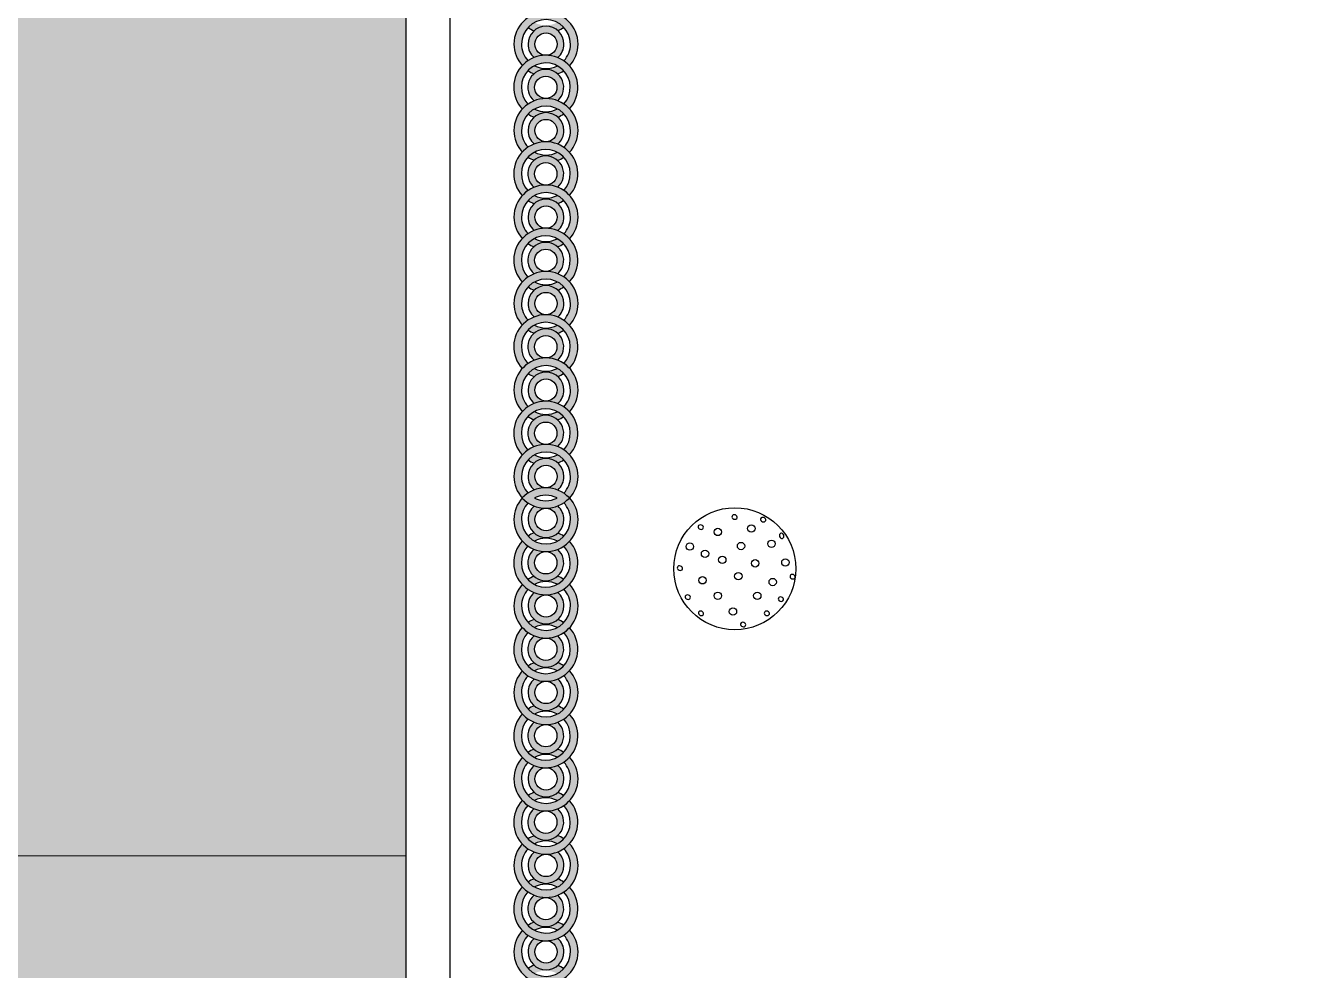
# Model space of a CAD drawing. Header units: millimetres. Extents: x -2167 to 6463, y 877 to 4714.
# Drawn here: x 242 to 845, y 2033 to 2475 of the extents above; entities that cross this region are included whole.
import ezdxf

# ---------------------------------------------------------------- set-up
doc = ezdxf.new("R2010")
doc.units = ezdxf.units.MM
for name, color, linetype in [('deco', 4, 'Continuous'), ('sanit acces', 175, 'Continuous'), ('stone', 4, 'Continuous')]:
    doc.layers.add(name, color=color, linetype=linetype)
doc.layers.add('marble', color=7, linetype='Continuous', true_color=0xfff8db)

# ---------------------------------------------------------------- blocks, each defined once
blk = doc.blocks.new('010 d 1')
at = {"layer": 'deco'}
h = blk.add_hatch(color=8, dxfattribs=at)
h.paths.add_polyline_path([(-318.5566736633045, 1144.743523188634, -0.05368345078365555), (-321.3895810471076, 1143.230254994363, 0.3774435382078785), (-332.4744650173598, 1143.176194080916, -0.05368345078367235), (-335.3219976915279, 1144.661758802675, -0.08390256066451458), (-332.3061651677199, 1146.998201067807, 0.2483491088324094), (-321.595151815076, 1147.050438616468, -0.08390256066451454)], flags=17)
h.paths.add_polyline_path([(-311.9999999999927, 1138.624898451839), (-311.9999999999927, 1136.907123094603), (-315.4539487890506, 1136.907123094603, 1), (-338.3486851765483, 1136.907123094603), (-341.9013169827958, 1136.907123094603, -0.9442006352803286)])
edge = h.paths.add_edge_path()
edge.add_arc((-326.9013169827958, 1136.907123094603), 5.234634131884604, 0, 180, ccw=False)
edge.add_line((-321.6666828509115, 1136.907123094603), (-318.5131568718716, 1136.907123094603))
edge.add_arc((-326.9013169827958, 1136.907123094603), 8.38816011092797, 360, 540)
edge.add_line((-335.2894770937273, 1136.907123094603), (-332.1359511146875, 1136.907123094603))
h = blk.add_hatch(color=8, dxfattribs=at)
h.paths.add_polyline_path([(-315.8765003537337, 1126.735917743445, 0.05945146505581327), (-318.5566736633045, 1129.070723000576, 0.1907644661139884), (-315.4539487890506, 1136.907123094603), (-311.9999999999927, 1136.907123094603), (-311.9999999999927, 1135.189347737367, -0.158912143686435)])
h.paths.add_polyline_path([(-318.5793192912606, 1124.427365307605, -0.05368345078365667), (-321.4268519654288, 1122.941800585846, 0.3774435382074762), (-332.5117359356736, 1122.99586149929, -0.0536834507838272), (-335.344643319484, 1124.509129693564, -0.08390256066464098), (-332.3061651677053, 1126.816045121392, 0.2483491088320799), (-321.595151815076, 1126.763807572737, -0.08390256066454108)])
h.paths.add_polyline_path([(-335.3219976915279, 1129.152487386527, 0.05945146505581555), (-338.0248166290548, 1126.843934950695, -0.1859482089239192), (-341.9013169827958, 1136.907123094603), (-338.3486851765483, 1136.907123094603, 0.1882384196150771)])
edge = h.paths.add_edge_path()
edge.add_arc((-326.9013169827958, 1136.907123094603), 5.234634131884604, 180, 269.72057103817485, ccw=False)
edge.add_line((-332.1359511146875, 1136.907123094603), (-335.2894770937273, 1136.907123094603))
edge.add_arc((-326.9013169827958, 1136.907123094603), 8.388160110928238, 180, 228.3631908153294)
edge.add_arc((-326.9999999999927, 1116.672729599533), 14.99999999999986, 89.72057103817502, 111.40538780452749, ccw=False)
edge = h.paths.add_edge_path()
edge.add_arc((-326.9013169827958, 1136.907123094603), 5.234634131884604, 269.72057103817485, 360, ccw=False)
edge.add_arc((-326.9999999999927, 1116.672729599533), 14.99999999999986, 68.03575427182528, 89.72057103817502, ccw=False)
edge.add_arc((-326.9013169827958, 1136.907123094603), 8.388160110927428, 311.0779512610138, 360)
edge.add_line((-318.5131568718716, 1136.907123094603), (-321.6666828509115, 1136.907123094603))
h = blk.add_hatch(color=8, dxfattribs=at)
h.paths.add_polyline_path([(-318.5566736633045, 1104.274736198495, -0.05368345078365555), (-321.3895810471076, 1102.761468004224, 0.3774435382078785), (-332.4744650173598, 1102.707407090777, -0.05368345078367235), (-335.3219976915279, 1104.192971812536, -0.08390256066451458), (-332.3061651677199, 1106.529414077668, 0.2483491088324094), (-321.595151815076, 1106.581651626329, -0.08390256066451454)])
h.paths.add_polyline_path([(-315.8765003537337, 1106.609541455622, 0.05945146505583607), (-318.5793192912679, 1108.918093891458, 2.295541670009696), (-335.344643319484, 1108.836329505502, 0.05945146505580769), (-338.0248166290548, 1106.501524248371, -2.268074742157078)])
edge = h.paths.add_edge_path()
edge.add_arc((-326.9999999999927, 1116.672729599533), 5.234634131884633, 0, 360, ccw=False)
edge = h.paths.add_edge_path()
edge.add_arc((-326.9013169828031, 1096.438336104464), 15.00000000000003, 68.59461219547262, 90.27942896182537, ccw=False)
edge.add_arc((-326.9999999999927, 1116.672729599533), 8.388160110927972, 311.6368091846666, 588.9220487389805)
edge.add_arc((-326.9013169828031, 1096.438336104464), 15.00000000000003, 90.27942896182537, 111.9642457281746, ccw=False)
h = blk.add_hatch(color=8, dxfattribs=at)
h.paths.add_polyline_path([(-311.9013169827958, 1096.438336104464, -0.1884721506643237), (-315.8765003537337, 1086.267130753302, 0.05945146505582926), (-318.5566736633045, 1088.601936010433, 0.1907644661139821), (-315.4539487890506, 1096.438336104464, 1), (-338.3486851765483, 1096.438336104464, 0.1882384196150375), (-335.3219976915279, 1088.683700396388, 0.05945146505580447), (-338.0248166290548, 1086.375147960553, -0.1859482089239208), (-341.9013169827958, 1096.438336104464, -1)])
h.paths.add_polyline_path([(-318.5131568718716, 1096.438336104464, -0.2167651491653986), (-321.3895810471076, 1090.1152042047, 0.09490123409788347), (-326.926845958842, 1091.203764224541, 0.415642712005743), (-321.6666828509115, 1096.438336104464, 1), (-332.1359511146875, 1096.438336104464, 0.4127858555257814), (-326.926845958842, 1091.203764224541, 0.09490123409786572), (-332.4744650173598, 1090.169265118151, -0.2142134381101718), (-335.2894770937273, 1096.438336104464, -1)], flags=17)
h.paths.add_polyline_path([(-318.5793192912606, 1083.958578317466, -0.0536834507836819), (-321.4268519654288, 1082.473013595703, 0.3774435382085786), (-332.5117359357027, 1082.527074509162, -0.05368345078337994), (-335.344643319484, 1084.040342703422, -0.08390256066457387), (-332.3061651677126, 1086.347258131256, 0.2483491088322974), (-321.595151815076, 1086.295020582598, -0.0839025606645127)])
h = blk.add_hatch(color=8, dxfattribs=at)
h.paths.add_polyline_path([(-315.8765003537337, 1066.140754465487, 0.05945146505581024), (-318.5793192912606, 1068.449306901319, 2.295541670009222), (-335.344643319484, 1068.367542515363, 0.05945146505581776), (-338.0248166290548, 1066.032737258232, -2.26807474215703)])
h.paths.add_polyline_path([(-321.4268519654288, 1069.934871623082, 0.09490123409786369), (-326.9744710239465, 1070.969370729472, 0.4127858555257814), (-321.7653658681083, 1076.203942609394, 1), (-332.2346341318771, 1076.203942609394, 0.415642712005743), (-326.9744710239465, 1070.969370729472, 0.09490123409786891), (-332.5117359356809, 1069.880810709634, -2.649402887509968)], flags=17)
h.paths.add_polyline_path([(-321.3895810471076, 1062.292681014085, 0.3774435382079152), (-332.4744650173598, 1062.238620100637, -0.05368345078365437), (-335.3219976915279, 1063.724184822397, -0.08390256066450799), (-332.3061651677199, 1066.060627087529, 0.2483491088324303), (-321.595151815076, 1066.11286463619, -0.08390256066452112), (-318.5566736633045, 1063.805949208352, -0.05368345078366295)])
for points in [[(-311.9013169827958, 1055.969549114325, -0.1884721506643263), (-315.8765003537337, 1045.798343763163, 0.05945146505582808), (-318.5566736633118, 1048.13314902029, 0.1907644661141509), (-315.4539487890506, 1055.969549114325, 1), (-338.3486851765483, 1055.969549114325, 0.1882384196150425), (-335.3219976915279, 1048.214913406249, 0.05945146505581392), (-338.0248166290548, 1045.906360970414, -0.1859482089239197), (-341.9013169827958, 1055.969549114325, -1)], [(-338.0248166290548, 1025.563950268093, -2.268074742157065), (-315.8765003537337, 1025.671967475344, 0.05945146505583717), (-318.5793192912679, 1027.980519911176, 2.295541670009696), (-335.344643319484, 1027.898755525221, 0.05945146505580769)], [(-332.5117359356809, 1042.058287519012, -0.05368345078367088), (-335.344643319484, 1043.571555713283, -0.08390256066446405), (-332.3061651677272, 1045.878471141124, 0.2483491088325868), (-321.595151815076, 1045.826233592456, -0.08390256066451794), (-318.5793192912606, 1043.489791327327, -0.0536834507836749), (-321.4268519654288, 1042.004226605564, 0.3774435382078678)], [(-315.8765003537337, 1005.32955677302, 0.05945146505580148), (-318.5566736633045, 1007.664362030151, 0.1907644661140623), (-315.4539487890506, 1015.500762124186, 1), (-338.3486851765483, 1015.500762124186, 0.1882384196150493), (-335.3219976915279, 1007.74612641611, 0.05945146505583921), (-338.0248166290548, 1005.437573980274, -0.1859482089239169), (-341.9013169827958, 1015.500762124186, -0.9442006352803286), (-311.9999999999927, 1017.218537481418), (-311.9999999999927, 1013.782986766946, -0.1589121436864572)], [(-332.4744650173598, 1021.769833110495, -0.05368345078367235), (-335.3219976915279, 1023.255397832258, -0.08390256066451458), (-332.3061651677199, 1025.591840097386, 0.2483491088324094), (-321.595151815076, 1025.644077646048, -0.08390256066451454), (-318.5566736633045, 1023.337162218213, -0.05368345078365555), (-321.3895810471076, 1021.823894023943, 0.3774435382078785)], [(-315.8765003537337, 985.2031804852049, 0.05945146505583607), (-318.5793192912679, 987.511732921037, 2.295541670009696), (-335.344643319484, 987.4299685350816, 0.05945146505580769), (-338.0248166290548, 985.0951632779506, -2.268074742157078)], [(-318.5793192912606, 1003.021004337188, -0.05368345078365667), (-321.4268519654288, 1001.535439615425, 0.3774435382074762), (-332.5117359356736, 1001.589500528869, -0.0536834507838272), (-335.344643319484, 1003.102768723144, -0.08390256066464098), (-332.3061651677053, 1005.409684150971, 0.2483491088320799), (-321.595151815076, 1005.357446602316, -0.08390256066454108)], [(-315.9751833709233, 924.4999999999964), (-321.7474939059684, 924.4999999999964, 0.242962658156461), (-332.252506094017, 924.4999999999964), (-338.0248166290548, 924.4999999999964, -0.4379931940190792)], [(-315.9751833709233, 924.5000000000036), (-321.7474939059684, 924.5000000000036, -0.242962658156461), (-332.252506094017, 924.5000000000036), (-338.0248166290548, 924.5000000000036, 0.4379931940190792)], [(-315.8765003537337, 863.7968195147951, -0.05945146505583607), (-318.5793192912679, 861.488267078963, -2.295541670009696), (-335.344643319484, 861.5700314649184, -0.05945146505580769), (-338.0248166290548, 863.9048367220494, 2.268074742157078)], [(-318.5793192912606, 845.9789956628119, 0.05368345078365667), (-321.4268519654288, 847.4645603845747, -0.3774435382074762), (-332.5117359356736, 847.4104994711306, 0.0536834507838272), (-335.344643319484, 845.8972312768565, 0.08390256066464098), (-332.3061651677053, 843.5903158490291, -0.2483491088320799), (-321.595151815076, 843.6425533976835, 0.08390256066454108)], [(-315.8765003537337, 843.6704432269798, -0.05945146505580148), (-318.5566736633045, 841.3356379698489, -0.1907644661140623), (-315.4539487890506, 833.4992378758143, -1), (-338.3486851765483, 833.4992378758143, -0.1882384196150493), (-335.3219976915279, 841.2538735838898, -0.05945146505583921), (-338.0248166290548, 843.5624260197255, 0.1859482089239169), (-341.9013169827958, 833.4992378758143, 0.9442006352803286), (-311.9999999999927, 831.781462518582), (-311.9999999999927, 835.2170132330539, 0.1589121436864572)], [(-332.4744650173598, 827.2301668895052, 0.05368345078367235), (-335.3219976915279, 825.7446021677424, 0.08390256066451458), (-332.3061651677199, 823.408159902614, -0.2483491088324094), (-321.595151815076, 823.3559223539523, 0.08390256066451454), (-318.5566736633045, 825.662837781787, 0.05368345078365555), (-321.3895810471076, 827.1761059760574, -0.3774435382078785)], [(-338.0248166290548, 823.4360497319067, 2.268074742157065), (-315.8765003537337, 823.328032524656, -0.05945146505583717), (-318.5793192912679, 821.0194800888239, -2.295541670009696), (-335.344643319484, 821.1012444747794, -0.05945146505580769)], [(-311.9013169827958, 793.0304508856752, 0.1884721506643263), (-315.8765003537337, 803.2016562368372, -0.05945146505582808), (-318.5566736633118, 800.8668509797099, -0.1907644661141509), (-315.4539487890506, 793.0304508856752, -1), (-338.3486851765483, 793.0304508856752, -0.1882384196150425), (-335.3219976915279, 800.7850865937507, -0.05945146505581392), (-338.0248166290548, 803.0936390295865, 0.1859482089239197), (-341.9013169827958, 793.0304508856752, 1)], [(-332.5117359356809, 806.9417124809879, 0.05368345078367088), (-335.344643319484, 805.4284442867174, 0.08390256066446405), (-332.3061651677272, 803.1215288588755, -0.2483491088325868), (-321.595151815076, 803.1737664075445, 0.08390256066451794), (-318.5793192912606, 805.5102086726729, 0.0536834507836749), (-321.4268519654288, 806.9957733944357, -0.3774435382078678)]]:
    blk.add_hatch(color=8, dxfattribs=at).paths.add_polyline_path(points)
h = blk.add_hatch(color=8, dxfattribs=at)
edge = h.paths.add_edge_path()
edge.add_arc((-326.9013169827958, 1055.969549114325), 5.234634131884633, 0, 360, ccw=False)
edge = h.paths.add_edge_path()
edge.add_arc((-326.9999999999927, 1035.735155619255), 14.99999999999991, 68.03575427181579, 89.72057103816883, ccw=False)
edge.add_arc((-326.9013169828031, 1055.969549114325), 8.388160110926213, 311.0779512610223, 588.3631908153358)
edge.add_arc((-326.9999999999927, 1035.735155619255), 14.99999999999991, 89.72057103816883, 111.40538780451831, ccw=False)
h = blk.add_hatch(color=8, dxfattribs=at)
edge = h.paths.add_edge_path()
edge.add_arc((-326.9999999999927, 1035.735155619255), 5.234634131884604, 0, 360, ccw=False)
edge = h.paths.add_edge_path()
edge.add_arc((-326.9013169828031, 1015.500762124186), 15.00000000000003, 68.59461219547262, 90.27942896182537, ccw=False)
edge.add_arc((-326.9999999999927, 1035.735155619255), 8.388160110927972, 311.6368091846666, 588.9220487389805)
edge.add_arc((-326.9013169828031, 1015.500762124186), 15.00000000000003, 90.27942896182537, 111.9642457281746, ccw=False)
h = blk.add_hatch(color=8, dxfattribs=at)
edge = h.paths.add_edge_path()
edge.add_arc((-326.9013169827958, 1015.500762124182), 5.234634131884604, 0, 360, ccw=False)
edge = h.paths.add_edge_path()
edge.add_arc((-326.9999999999927, 995.2663686291125), 14.99999999999987, 68.03575427181602, 89.72057103816849, ccw=False)
edge.add_arc((-326.9013169827958, 1015.500762124186), 8.388160110928238, 311.0779512610071, 588.3631908153294)
edge.add_arc((-326.9999999999927, 995.2663686291125), 14.99999999999987, 89.72057103816849, 111.40538780451811, ccw=False)
h = blk.add_hatch(color=8, dxfattribs=at)
edge = h.paths.add_edge_path()
edge.add_arc((-326.9999999999927, 995.2663686291125), 5.234634131884633, 0, 360, ccw=False)
edge = h.paths.add_edge_path()
edge.add_arc((-326.9013169827958, 975.031975134043), 15.00000000000008, 68.59461219548172, 90.27942896183191, ccw=False)
edge.add_arc((-326.9999999999927, 995.2663686291125), 8.388160110927998, 311.6368091846762, 588.9220487389896)
edge.add_arc((-326.9013169827958, 975.031975134043), 15.00000000000008, 90.27942896183191, 111.96424572818421, ccw=False)
h = blk.add_hatch(color=8, dxfattribs=at)
h.paths.add_polyline_path([(-318.5566736633045, 982.868375228074, -0.05368345078365555), (-321.3895810471076, 981.3551070338035, 0.3774435382078785), (-332.4744650173598, 981.3010461203557, -0.05368345078367235), (-335.3219976915279, 982.7866108421185, -0.08390256066451458), (-332.3061651677199, 985.123053107247, 0.2483491088324094), (-321.595151815076, 985.1752906559086, -0.08390256066451454)], flags=17)
h.paths.add_polyline_path([(-311.9999999999927, 976.749750491279), (-311.9999999999927, 975.031975134043), (-315.4539487890506, 975.031975134043, 1), (-338.3486851765483, 975.031975134043), (-341.9013169827958, 975.031975134043, -0.9442006352803286)])
edge = h.paths.add_edge_path()
edge.add_arc((-326.9013169827958, 975.031975134043), 5.234634131884604, 0, 180, ccw=False)
edge.add_line((-321.6666828509115, 975.031975134043), (-318.5131568718716, 975.031975134043))
edge.add_arc((-326.9013169827958, 975.031975134043), 8.38816011092797, 360, 540)
edge.add_line((-335.2894770937273, 975.031975134043), (-332.1359511146875, 975.031975134043))
h = blk.add_hatch(color=8, dxfattribs=at)
h.paths.add_polyline_path([(-315.8765003537337, 964.8607697828811, 0.05945146505581327), (-318.5566736633045, 967.195575040012, 0.1907644661139884), (-315.4539487890506, 975.031975134043), (-311.9999999999927, 975.031975134043), (-311.9999999999927, 973.3141997768071, -0.158912143686435)])
h.paths.add_polyline_path([(-318.5793192912606, 962.5522173470454, -0.05368345078365667), (-321.4268519654288, 961.0666526252862, 0.3774435382074762), (-332.5117359356736, 961.1207135387303, -0.0536834507838272), (-335.344643319484, 962.6339817330045, -0.08390256066464098), (-332.3061651677053, 964.9408971608318, 0.2483491088320799), (-321.595151815076, 964.8886596121774, -0.08390256066454108)])
h.paths.add_polyline_path([(-335.3219976915279, 967.2773394259675, 0.05945146505581555), (-338.0248166290548, 964.9687869901354, -0.1859482089239192), (-341.9013169827958, 975.031975134043), (-338.3486851765483, 975.031975134043, 0.1882384196150771)])
edge = h.paths.add_edge_path()
edge.add_arc((-326.9013169827958, 975.031975134043), 5.234634131884604, 180, 269.72057103817485, ccw=False)
edge.add_line((-332.1359511146875, 975.031975134043), (-335.2894770937273, 975.031975134043))
edge.add_arc((-326.9013169827958, 975.031975134043), 8.388160110928238, 180, 228.3631908153294)
edge.add_arc((-326.9999999999927, 954.7975816389735), 14.99999999999986, 89.72057103817502, 111.40538780452749, ccw=False)
edge = h.paths.add_edge_path()
edge.add_arc((-326.9013169827958, 975.031975134043), 5.234634131884604, 269.72057103817485, 360, ccw=False)
edge.add_arc((-326.9999999999927, 954.7975816389735), 14.99999999999986, 68.03575427182528, 89.72057103817502, ccw=False)
edge.add_arc((-326.9013169827958, 975.031975134043), 8.388160110927428, 311.0779512610138, 360)
edge.add_line((-318.5131568718716, 975.031975134043), (-321.6666828509115, 975.031975134043))
h = blk.add_hatch(color=8, dxfattribs=at)
h.paths.add_polyline_path([(-318.5566736633045, 942.399588237935, -0.05368345078365555), (-321.3895810471076, 940.8863200436645, 0.3774435382078785), (-332.4744650173598, 940.8322591302167, -0.05368345078367235), (-335.3219976915279, 942.3178238519795, -0.08390256066451458), (-332.3061651677199, 944.6542661171079, 0.2483491088324094), (-321.595151815076, 944.7065036657696, -0.08390256066451454)])
h.paths.add_polyline_path([(-315.8765003537337, 944.7343934950659, 0.05945146505583607), (-318.5793192912679, 947.042945930898, 2.295541670009696), (-335.344643319484, 946.9611815449425, 0.05945146505580769), (-338.0248166290548, 944.6263762878116, -2.268074742157078)])
edge = h.paths.add_edge_path()
edge.add_arc((-326.9999999999927, 954.7975816389735), 5.234634131884604, 0, 360, ccw=False)
edge = h.paths.add_edge_path()
edge.add_arc((-326.9013169828031, 934.563188143904), 15.00000000000003, 68.59461219547262, 90.27942896182537, ccw=False)
edge.add_arc((-326.9999999999927, 954.7975816389735), 8.388160110927972, 311.6368091846666, 588.9220487389805)
edge.add_arc((-326.9013169828031, 934.563188143904), 15.00000000000003, 90.27942896182537, 111.9642457281746, ccw=False)
h = blk.add_hatch(color=8, dxfattribs=at)
h.paths.add_polyline_path([(-311.9013169827958, 934.563188143904, -0.1884721506643237), (-315.8765003537337, 924.391982792742, 0.05945146505582926), (-318.5566736633045, 926.726788049873, 0.1907644661139821), (-315.4539487890506, 934.563188143904, 1), (-338.3486851765483, 934.563188143904, 0.1882384196150375), (-335.3219976915279, 926.8085524358285, 0.05945146505580447), (-338.0248166290548, 924.4999999999964, -0.1859482089239208), (-341.9013169827958, 934.563188143904, -1)])
h.paths.add_polyline_path([(-318.5131568718716, 934.563188143904, -0.2167651491653986), (-321.3895810471076, 928.2400562441435, 0.09490123409788347), (-326.926845958842, 929.3286162639815, 0.415642712005743), (-321.6666828509115, 934.563188143904, 1), (-332.1359511146875, 934.563188143904, 0.4127858555257814), (-326.926845958842, 929.3286162639815, 0.09490123409786572), (-332.4744650173598, 928.2941171575912, -0.2142134381101718), (-335.2894770937273, 934.563188143904, -1)], flags=17)
h = blk.add_hatch(color=8, dxfattribs=at)
h.paths.add_polyline_path([(-311.9013169827958, 914.436811856096, 0.1884721506643237), (-315.8765003537337, 924.608017207258, -0.05945146505582926), (-318.5566736633045, 922.273211950127, -0.1907644661139821), (-315.4539487890506, 914.436811856096, -1), (-338.3486851765483, 914.436811856096, -0.1882384196150375), (-335.3219976915279, 922.1914475641715, -0.05945146505580447), (-338.0248166290548, 924.5000000000036, 0.1859482089239208), (-341.9013169827958, 914.436811856096, 1)])
h.paths.add_polyline_path([(-318.5131568718716, 914.436811856096, 0.2167651491653986), (-321.3895810471076, 920.7599437558565, -0.09490123409788347), (-326.926845958842, 919.6713837360185, -0.415642712005743), (-321.6666828509115, 914.436811856096, -1), (-332.1359511146875, 914.436811856096, -0.4127858555257814), (-326.926845958842, 919.6713837360185, -0.09490123409786572), (-332.4744650173598, 920.7058828424088, 0.2142134381101718), (-335.2894770937273, 914.436811856096, 1)], flags=17)
h = blk.add_hatch(color=8, dxfattribs=at)
h.paths.add_polyline_path([(-318.5566736633045, 906.600411762065, 0.05368345078365555), (-321.3895810471076, 908.1136799563355, -0.3774435382078785), (-332.4744650173598, 908.1677408697833, 0.05368345078367235), (-335.3219976915279, 906.6821761480205, 0.08390256066451458), (-332.3061651677199, 904.3457338828921, -0.2483491088324094), (-321.595151815076, 904.2934963342304, 0.08390256066451454)])
h.paths.add_polyline_path([(-315.8765003537337, 904.2656065049341, -0.05945146505583607), (-318.5793192912679, 901.957054069102, -2.295541670009696), (-335.344643319484, 902.0388184550575, -0.05945146505580769), (-338.0248166290548, 904.3736237121884, 2.268074742157078)])
edge = h.paths.add_edge_path()
edge.add_arc((-326.9999999999927, 894.2024183610265), 5.234634131884604, 0, 360)
edge = h.paths.add_edge_path()
edge.add_arc((-326.9013169828031, 914.436811856096), 15.00000000000003, 269.7205710381746, 291.4053878045274)
edge.add_arc((-326.9999999999927, 894.2024183610265), 8.388160110927972, -228.9220487389805, 48.36319081533338, ccw=False)
edge.add_arc((-326.9013169828031, 914.436811856096), 15.00000000000003, 248.0357542718254, 269.7205710381746)
h = blk.add_hatch(color=8, dxfattribs=at)
h.paths.add_polyline_path([(-315.8765003537337, 884.1392302171189, -0.05945146505581327), (-318.5566736633045, 881.804424959988, -0.1907644661139884), (-315.4539487890506, 873.968024865957), (-311.9999999999927, 873.968024865957), (-311.9999999999927, 875.6858002231929, 0.158912143686435)])
h.paths.add_polyline_path([(-318.5793192912606, 886.4477826529546, 0.05368345078365667), (-321.4268519654288, 887.9333473747138, -0.3774435382074762), (-332.5117359356736, 887.8792864612697, 0.0536834507838272), (-335.344643319484, 886.3660182669955, 0.08390256066464098), (-332.3061651677053, 884.0591028391682, -0.2483491088320799), (-321.595151815076, 884.1113403878226, 0.08390256066454108)])
h.paths.add_polyline_path([(-335.3219976915279, 881.7226605740325, -0.05945146505581555), (-338.0248166290548, 884.0312130098646, 0.1859482089239192), (-341.9013169827958, 873.968024865957), (-338.3486851765483, 873.968024865957, -0.1882384196150771)])
edge = h.paths.add_edge_path()
edge.add_arc((-326.9013169827958, 873.968024865957), 5.234634131884604, 90.27942896182516, 180)
edge.add_line((-332.1359511146875, 873.968024865957), (-335.2894770937273, 873.968024865957))
edge.add_arc((-326.9013169827958, 873.968024865957), 8.388160110928238, 131.6368091846706, 180, ccw=False)
edge.add_arc((-326.9999999999927, 894.2024183610265), 14.99999999999986, 248.5946121954725, 270.279428961825)
edge = h.paths.add_edge_path()
edge.add_arc((-326.9013169827958, 873.968024865957), 5.234634131884604, 0, 90.27942896182516)
edge.add_arc((-326.9999999999927, 894.2024183610265), 14.99999999999986, 270.279428961825, 291.9642457281747)
edge.add_arc((-326.9013169827958, 873.968024865957), 8.388160110927428, 0, 48.92204873898618, ccw=False)
edge.add_line((-318.5131568718716, 873.968024865957), (-321.6666828509115, 873.968024865957))
h = blk.add_hatch(color=8, dxfattribs=at)
h.paths.add_polyline_path([(-318.5566736633045, 866.131624771926, 0.05368345078365555), (-321.3895810471076, 867.6448929661965, -0.3774435382078785), (-332.4744650173598, 867.6989538796443, 0.05368345078367235), (-335.3219976915279, 866.2133891578815, 0.08390256066451458), (-332.3061651677199, 863.876946892753, -0.2483491088324094), (-321.595151815076, 863.8247093440914, 0.08390256066451454)], flags=17)
h.paths.add_polyline_path([(-311.9999999999927, 872.250249508721), (-311.9999999999927, 873.968024865957), (-315.4539487890506, 873.968024865957, -1), (-338.3486851765483, 873.968024865957), (-341.9013169827958, 873.968024865957, 0.9442006352803286)])
edge = h.paths.add_edge_path()
edge.add_arc((-326.9013169827958, 873.968024865957), 5.234634131884604, 180, 360)
edge.add_line((-321.6666828509115, 873.968024865957), (-318.5131568718716, 873.968024865957))
edge.add_arc((-326.9013169827958, 873.968024865957), 8.38816011092797, -180, 0, ccw=False)
edge.add_line((-335.2894770937273, 873.968024865957), (-332.1359511146875, 873.968024865957))
h = blk.add_hatch(color=8, dxfattribs=at)
edge = h.paths.add_edge_path()
edge.add_arc((-326.9999999999927, 853.7336313708875), 5.234634131884633, 0, 360)
edge = h.paths.add_edge_path()
edge.add_arc((-326.9013169827958, 873.968024865957), 15.00000000000008, 269.7205710381681, 291.4053878045183)
edge.add_arc((-326.9999999999927, 853.7336313708875), 8.388160110927998, -228.9220487389896, 48.363190815323776, ccw=False)
edge.add_arc((-326.9013169827958, 873.968024865957), 15.00000000000008, 248.0357542718158, 269.7205710381681)
h = blk.add_hatch(color=8, dxfattribs=at)
edge = h.paths.add_edge_path()
edge.add_arc((-326.9013169827958, 833.4992378758179), 5.234634131884604, 0, 360)
edge = h.paths.add_edge_path()
edge.add_arc((-326.9999999999927, 853.7336313708875), 14.99999999999987, 270.2794289618315, 291.964245728184)
edge.add_arc((-326.9013169827958, 833.4992378758143), 8.388160110928238, -228.3631908153294, 48.922048738992885, ccw=False)
edge.add_arc((-326.9999999999927, 853.7336313708875), 14.99999999999987, 248.5946121954819, 270.2794289618315)
h = blk.add_hatch(color=8, dxfattribs=at)
edge = h.paths.add_edge_path()
edge.add_arc((-326.9999999999927, 813.2648443807448), 5.234634131884604, 0, 360)
edge = h.paths.add_edge_path()
edge.add_arc((-326.9013169828031, 833.4992378758143), 15.00000000000003, 269.7205710381746, 291.4053878045274)
edge.add_arc((-326.9999999999927, 813.2648443807448), 8.388160110927972, -228.9220487389805, 48.36319081533338, ccw=False)
edge.add_arc((-326.9013169828031, 833.4992378758143), 15.00000000000003, 248.0357542718254, 269.7205710381746)
h = blk.add_hatch(color=8, dxfattribs=at)
edge = h.paths.add_edge_path()
edge.add_arc((-326.9013169827958, 793.0304508856752), 5.234634131884633, 0, 360)
edge = h.paths.add_edge_path()
edge.add_arc((-326.9999999999927, 813.2648443807448), 14.99999999999991, 270.2794289618312, 291.9642457281842)
edge.add_arc((-326.9013169828031, 793.0304508856752), 8.388160110926213, -228.36319081533577, 48.92204873897771, ccw=False)
edge.add_arc((-326.9999999999927, 813.2648443807448), 14.99999999999991, 248.5946121954817, 270.2794289618312)
h = blk.add_hatch(color=8, dxfattribs=at)
h.paths.add_polyline_path([(-315.8765003537337, 782.8592455345133, -0.05945146505581024), (-318.5793192912606, 780.5506930986812, -2.295541670009222), (-335.344643319484, 780.6324574846367, -0.05945146505581776), (-338.0248166290548, 782.9672627417676, 2.26807474215703)])
h.paths.add_polyline_path([(-321.4268519654288, 779.0651283769184, -0.09490123409786369), (-326.9744710239465, 778.0306292705282, -0.4127858555257814), (-321.7653658681083, 772.7960573906057, -1), (-332.2346341318771, 772.7960573906057, -0.415642712005743), (-326.9744710239465, 778.0306292705282, -0.09490123409786891), (-332.5117359356809, 779.1191892903662, 2.649402887509968)], flags=17)
h.paths.add_polyline_path([(-321.3895810471076, 786.7073189859148, -0.3774435382079152), (-332.4744650173598, 786.7613798993625, 0.05368345078365437), (-335.3219976915279, 785.2758151776034, 0.08390256066450799), (-332.3061651677199, 782.9393729124713, -0.2483491088324303), (-321.595151815076, 782.8871353638096, 0.08390256066452112), (-318.5566736633045, 785.1940507916479, 0.05368345078366295)])
h = blk.add_hatch(color=8, dxfattribs=at)
h.paths.add_polyline_path([(-311.9013169827958, 752.5616638955362, 0.1884721506643237), (-315.8765003537337, 762.7328692466981, -0.05945146505582926), (-318.5566736633045, 760.3980639895672, -0.1907644661139821), (-315.4539487890506, 752.5616638955362, -1), (-338.3486851765483, 752.5616638955362, -0.1882384196150375), (-335.3219976915279, 760.3162996036117, -0.05945146505580447), (-338.0248166290548, 762.6248520394474, 0.1859482089239208), (-341.9013169827958, 752.5616638955362, 1)])
h.paths.add_polyline_path([(-318.5131568718716, 752.5616638955362, 0.2167651491653986), (-321.3895810471076, 758.8847957953003, -0.09490123409788347), (-326.926845958842, 757.7962357754586, -0.415642712005743), (-321.6666828509115, 752.5616638955362, -1), (-332.1359511146875, 752.5616638955362, -0.4127858555257814), (-326.926845958842, 757.7962357754586, -0.09490123409786572), (-332.4744650173598, 758.8307348818489, 0.2142134381101718), (-335.2894770937273, 752.5616638955362, 1)], flags=17)
h.paths.add_polyline_path([(-318.5793192912606, 765.0414216825338, 0.0536834507836819), (-321.4268519654288, 766.5269864042966, -0.3774435382085786), (-332.5117359357027, 766.472925490838, 0.05368345078337994), (-335.344643319484, 764.9596572965784, 0.08390256066457387), (-332.3061651677126, 762.6527418687438, -0.2483491088322974), (-321.595151815076, 762.7049794174018, 0.0839025606645127)])
h = blk.add_hatch(color=8, dxfattribs=at)
h.paths.add_polyline_path([(-318.5566736633045, 744.7252638015052, 0.05368345078365555), (-321.3895810471076, 746.2385319957757, -0.3774435382078785), (-332.4744650173598, 746.2925929092235, 0.05368345078367235), (-335.3219976915279, 744.8070281874643, 0.08390256066451458), (-332.3061651677199, 742.4705859223322, -0.2483491088324094), (-321.595151815076, 742.4183483736706, 0.08390256066451454)])
h.paths.add_polyline_path([(-315.8765003537337, 742.3904585443779, -0.05945146505583607), (-318.5793192912679, 740.0819061085422, -2.295541670009696), (-335.344643319484, 740.1636704944976, -0.05945146505580769), (-338.0248166290548, 742.4984757516286, 2.268074742157078)])
edge = h.paths.add_edge_path()
edge.add_arc((-326.9999999999927, 732.3272704004667), 5.234634131884633, 0, 360)
edge = h.paths.add_edge_path()
edge.add_arc((-326.9013169828031, 752.5616638955362), 15.00000000000003, 269.7205710381746, 291.4053878045274)
edge.add_arc((-326.9999999999927, 732.3272704004667), 8.388160110927972, -228.9220487389805, 48.36319081533338, ccw=False)
edge.add_arc((-326.9013169828031, 752.5616638955362), 15.00000000000003, 248.0357542718254, 269.7205710381746)
h = blk.add_hatch(color=8, dxfattribs=at)
h.paths.add_polyline_path([(-315.8765003537337, 722.2640822565554, -0.05945146505581327), (-318.5566736633045, 719.9292769994245, -0.1907644661139884), (-315.4539487890506, 712.0928769053971), (-311.9999999999927, 712.0928769053971), (-311.9999999999927, 713.8106522626331, 0.158912143686435)])
h.paths.add_polyline_path([(-318.5793192912606, 724.5726346923948, 0.05368345078365667), (-321.4268519654288, 726.0581994141539, -0.3774435382074762), (-332.5117359356736, 726.0041385007098, 0.0536834507838272), (-335.344643319484, 724.4908703064357, 0.08390256066464098), (-332.3061651677053, 722.1839548786083, -0.2483491088320799), (-321.595151815076, 722.2361924272627, 0.08390256066454108)])
h.paths.add_polyline_path([(-335.3219976915279, 719.8475126134726, -0.05945146505581555), (-338.0248166290548, 722.1560650493047, 0.1859482089239192), (-341.9013169827958, 712.0928769053971), (-338.3486851765483, 712.0928769053971, -0.1882384196150771)])
edge = h.paths.add_edge_path()
edge.add_arc((-326.9013169827958, 712.0928769053971), 5.234634131884604, 90.27942896182516, 180)
edge.add_line((-332.1359511146875, 712.0928769053971), (-335.2894770937273, 712.0928769053971))
edge.add_arc((-326.9013169827958, 712.0928769053971), 8.388160110928238, 131.6368091846706, 180, ccw=False)
edge.add_arc((-326.9999999999927, 732.3272704004667), 14.99999999999986, 248.5946121954725, 270.279428961825)
edge = h.paths.add_edge_path()
edge.add_arc((-326.9013169827958, 712.0928769053971), 5.234634131884604, 0, 90.27942896182516)
edge.add_arc((-326.9999999999927, 732.3272704004667), 14.99999999999986, 270.279428961825, 291.9642457281747)
edge.add_arc((-326.9013169827958, 712.0928769053971), 8.388160110927428, 0, 48.92204873898618, ccw=False)
edge.add_line((-318.5131568718716, 712.0928769053971), (-321.6666828509115, 712.0928769053971))
h = blk.add_hatch(color=8, dxfattribs=at)
h.paths.add_polyline_path([(-318.5566736633045, 704.2564768113662, 0.05368345078365555), (-321.3895810471076, 705.7697450056367, -0.3774435382078785), (-332.4744650173598, 705.8238059190844, 0.05368345078367235), (-335.3219976915279, 704.3382411973253, 0.08390256066451458), (-332.3061651677199, 702.0017989321932, -0.2483491088324094), (-321.595151815076, 701.9495613835315, 0.08390256066451454)], flags=17)
h.paths.add_polyline_path([(-311.9999999999927, 710.3751015481612), (-311.9999999999927, 712.0928769053971), (-315.4539487890506, 712.0928769053971, -1), (-338.3486851765483, 712.0928769053971), (-341.9013169827958, 712.0928769053971, 0.9442006352803286)])
edge = h.paths.add_edge_path()
edge.add_arc((-326.9013169827958, 712.0928769053971), 5.234634131884604, 180, 360)
edge.add_line((-321.6666828509115, 712.0928769053971), (-318.5131568718716, 712.0928769053971))
edge.add_arc((-326.9013169827958, 712.0928769053971), 8.38816011092797, -180, 0, ccw=False)
edge.add_line((-335.2894770937273, 712.0928769053971), (-332.1359511146875, 712.0928769053971))
at = {"layer": 'deco', "color": 0}
for centre in [(-326.9013169827958, 1136.907123094603), (-326.9999999999927, 1116.672729599533), (-326.9013169827958, 1096.438336104464), (-326.9999999999927, 1076.203942609394), (-326.9013169827958, 1055.969549114325), (-326.9999999999927, 1035.735155619255), (-326.9013169827958, 1015.500762124182), (-326.9999999999927, 995.2663686291125), (-326.9013169827958, 975.031975134043), (-326.9999999999927, 954.7975816389735), (-326.9013169827958, 934.563188143904), (-326.9013169827958, 914.436811856096), (-326.9999999999927, 894.2024183610265), (-326.9013169827958, 873.968024865957), (-326.9999999999927, 853.7336313708875), (-326.9013169827958, 833.4992378758179), (-326.9999999999927, 813.2648443807448), (-326.9013169827958, 793.0304508856752), (-326.9999999999927, 772.7960573906057), (-326.9013169827958, 752.5616638955362), (-326.9999999999927, 732.3272704004667), (-326.9013169827958, 712.0928769053971)]:
    blk.add_circle(centre, 5.234634131884624, dxfattribs=at)
for centre, radius, start, end in [((-326.9013169827958, 1136.907123094603), 15, 0, 180), ((-326.9013169827958, 1136.907123094603), 11.44736819375063, 0, 180), ((-326.9013169827958, 1136.907123094603), 8.388160110927936, 0, 180), ((-326.9999999999927, 1157.141516589672), 15, 236.30307021403, 248.5946121954815), ((-326.9999999999927, 1157.141516589672), 15, 291.9642457281761, 304.255787709344), ((-326.9013169827958, 1136.907123094603), 15, 180, 222.1349589347177), ((-326.9013169827958, 1136.907123094603), 11.44736819375063, 180, 222.6420849769213), ((-326.9013169827958, 1136.907123094603), 8.388160110927936, 180, 228.3631908152349), ((-326.9013169827958, 1136.907123094603), 8.388160110927936, 311.0779512611397, 0), ((-326.9013169827958, 1136.907123094603), 11.44736819375063, 316.7990570997421, 0), ((-326.9013169827958, 1136.907123094603), 15, 317.3061831415758, 0), ((-326.9999999999927, 1116.672729599533), 15, 317.8650410652823, 222.6938168584242), ((-326.9999999999927, 1116.672729599533), 11.44736819375063, 317.3579150230787, 223.200942900258), ((-326.9999999999927, 1116.672729599533), 8.388160110927936, 311.6368091847651, 228.9220487388603), ((-326.9013169827958, 1136.907123094603), 15, 235.744212290656, 248.0357542718239), ((-326.9013169827958, 1136.907123094603), 11.44736819375063, 241.8262032121236, 297.6149388639875), ((-326.9013169827958, 1136.907123094603), 15, 291.4053878045185, 303.69692978597), ((-326.9013169827958, 1096.438336104464), 15, 0, 180), ((-326.9013169827958, 1096.438336104464), 11.44736819375063, 0, 180), ((-326.9999999999927, 1116.672729599533), 15, 236.30307021403, 248.5946121954815), ((-326.9013169827958, 1096.438336104464), 8.388160110927936, 0, 180), ((-326.9999999999927, 1116.672729599533), 11.44736819375063, 242.3850611360126, 298.1737967878764), ((-326.9999999999927, 1116.672729599533), 15, 291.9642457281761, 304.255787709344), ((-326.9999999999927, 1076.203942609394), 15, 317.8650410652823, 222.6938168584242), ((-326.9013169827958, 1096.438336104464), 15, 180, 222.1349589347177), ((-326.9013169827958, 1096.438336104464), 11.44736819375063, 180, 222.6420849769213), ((-326.9013169827958, 1096.438336104464), 8.388160110927936, 180, 228.3631908152349), ((-326.9013169827958, 1096.438336104464), 8.388160110927936, 311.0779512611397, 0), ((-326.9013169827958, 1096.438336104464), 11.44736819375063, 316.7990570997421, 0), ((-326.9013169827958, 1096.438336104464), 15, 317.3061831415758, 0), ((-326.9999999999927, 1076.203942609394), 11.44736819375063, 317.3579150230787, 223.200942900258), ((-326.9013169827958, 1096.438336104464), 11.44736819375063, 241.8262032121236, 297.6149388639875), ((-326.9999999999927, 1076.203942609394), 8.388160110927936, 311.6368091847651, 228.9220487388603), ((-326.9013169827958, 1096.438336104464), 15, 235.744212290656, 248.0357542718239), ((-326.9013169827958, 1096.438336104464), 15, 291.4053878045185, 303.69692978597), ((-326.9013169827958, 1055.969549114325), 15, 0, 180), ((-326.9013169827958, 1055.969549114325), 11.44736819375063, 0, 180), ((-326.9999999999927, 1076.203942609394), 15, 236.30307021403, 248.5946121954815), ((-326.9013169827958, 1055.969549114325), 8.388160110927936, 0, 180), ((-326.9999999999927, 1076.203942609394), 11.44736819375063, 242.3850611360126, 298.1737967878764), ((-326.9999999999927, 1076.203942609394), 15, 291.9642457281761, 304.255787709344), ((-326.9013169827958, 1055.969549114325), 15, 180, 222.1349589347177), ((-326.9013169827958, 1055.969549114325), 11.44736819375063, 180, 222.6420849769213), ((-326.9013169827958, 1055.969549114325), 8.388160110927936, 180, 228.3631908152349), ((-326.9013169827958, 1055.969549114325), 8.388160110927936, 311.0779512611397, 0), ((-326.9013169827958, 1055.969549114325), 11.44736819375063, 316.7990570997421, 0), ((-326.9013169827958, 1055.969549114325), 15, 317.3061831415758, 0), ((-326.9999999999927, 1035.735155619255), 15, 317.8650410652823, 222.6938168584242), ((-326.9999999999927, 1035.735155619255), 11.44736819375063, 317.3579150230787, 223.200942900258), ((-326.9999999999927, 1035.735155619255), 8.388160110927936, 311.6368091847651, 228.9220487388603), ((-326.9013169827958, 1055.969549114325), 15, 235.744212290656, 248.0357542718239), ((-326.9013169827958, 1055.969549114325), 11.44736819375063, 241.8262032121236, 297.6149388639875), ((-326.9013169827958, 1055.969549114325), 15, 291.4053878045185, 303.69692978597), ((-326.9013169827958, 1015.500762124182), 15, 0, 180), ((-326.9013169827958, 1015.500762124182), 11.44736819375063, 0, 180), ((-326.9999999999927, 1035.735155619255), 11.44736819375063, 242.3850611360126, 298.1737967878764), ((-326.9999999999927, 1035.735155619255), 15, 236.30307021403, 248.5946121954815), ((-326.9013169827958, 1015.500762124182), 8.388160110927936, 0, 180), ((-326.9999999999927, 1035.735155619255), 15, 291.9642457281761, 304.255787709344), ((-326.9013169827958, 1015.500762124182), 15, 180, 222.1349589347177), ((-326.9013169827958, 1015.500762124182), 11.44736819375063, 180, 222.6420849769213), ((-326.9013169827958, 1015.500762124182), 8.388160110927936, 180, 228.3631908152349), ((-326.9013169827958, 1015.500762124182), 8.388160110927936, 311.0779512611397, 0), ((-326.9013169827958, 1015.500762124182), 11.44736819375063, 316.7990570997421, 0), ((-326.9013169827958, 1015.500762124182), 15, 317.3061831415758, 0), ((-326.9999999999927, 995.2663686291125), 15, 317.8650410652823, 222.6938168584242), ((-326.9999999999927, 995.2663686291125), 11.44736819375063, 317.3579150230787, 223.200942900258), ((-326.9999999999927, 995.2663686291125), 8.388160110927936, 311.6368091847651, 228.9220487388603), ((-326.9013169827958, 1015.500762124182), 15, 235.744212290656, 248.0357542718239), ((-326.9013169827958, 1015.500762124182), 11.44736819375063, 241.8262032121236, 297.6149388639875), ((-326.9013169827958, 1015.500762124182), 15, 291.4053878045185, 303.69692978597), ((-326.9013169827958, 975.031975134043), 15, 0, 180), ((-326.9013169827958, 975.031975134043), 11.44736819375063, 0, 180), ((-326.9999999999927, 995.2663686291125), 15, 236.30307021403, 248.5946121954815), ((-326.9013169827958, 975.031975134043), 8.388160110927936, 0, 180), ((-326.9999999999927, 995.2663686291125), 11.44736819375063, 242.3850611360126, 298.1737967878764), ((-326.9999999999927, 995.2663686291125), 15, 291.9642457281761, 304.255787709344), ((-326.9013169827958, 975.031975134043), 15, 180, 222.1349589347177), ((-326.9013169827958, 975.031975134043), 11.44736819375063, 180, 222.6420849769213), ((-326.9013169827958, 975.031975134043), 8.388160110927936, 180, 228.3631908152349), ((-326.9013169827958, 975.031975134043), 8.388160110927936, 311.0779512611397, 0), ((-326.9013169827958, 975.031975134043), 11.44736819375063, 316.7990570997421, 0), ((-326.9013169827958, 975.031975134043), 15, 317.3061831415758, 0), ((-326.9999999999927, 954.7975816389735), 15, 317.8650410652823, 222.6938168584242), ((-326.9999999999927, 954.7975816389735), 11.44736819375063, 317.3579150230787, 223.200942900258), ((-326.9013169827958, 975.031975134043), 11.44736819375063, 241.8262032121236, 297.6149388639875), ((-326.9999999999927, 954.7975816389735), 8.388160110927936, 311.6368091847651, 228.9220487388603), ((-326.9013169827958, 975.031975134043), 15, 235.744212290656, 248.0357542718239), ((-326.9013169827958, 975.031975134043), 15, 291.4053878045185, 303.69692978597), ((-326.9013169827958, 934.563188143904), 15, 0, 180), ((-326.9013169827958, 934.563188143904), 11.44736819375063, 0, 180), ((-326.9999999999927, 954.7975816389735), 15, 236.30307021403, 248.5946121954815), ((-326.9013169827958, 934.563188143904), 8.388160110927936, 0, 180), ((-326.9999999999927, 954.7975816389735), 11.44736819375063, 242.3850611360126, 298.1737967878764), ((-326.9999999999927, 954.7975816389735), 15, 291.9642457281761, 304.255787709344), ((-326.9013169827958, 934.563188143904), 15, 180, 222.1349589347177), ((-326.9013169827958, 934.563188143904), 11.44736819375063, 180, 222.6420849769213), ((-326.9013169827958, 934.563188143904), 8.388160110927936, 180, 228.3631908152349), ((-326.9013169827958, 934.563188143904), 8.388160110927936, 311.0779512611397, 0), ((-326.9013169827958, 934.563188143904), 11.44736819375063, 316.7990570997421, 0), ((-326.9013169827958, 934.563188143904), 15, 317.3061831415758, 0), ((-326.9999999999927, 914.3287946488344), 15, 42.6938168584242, 137.3061831415758), ((-326.9013169827958, 914.436811856096), 15, 137.8650410652823, 180), ((-326.9013169827958, 914.436811856096), 11.44736819375063, 137.3579150230787, 180), ((-326.9999999999927, 934.6712053511656), 15, 222.6938168584242, 317.3061831415758), ((-326.9999999999927, 914.3287946488344), 11.44736819375063, 62.68774425852747, 117.3122557414725), ((-326.9999999999927, 934.6712053511656), 11.44736819375063, 242.6877442585275, 297.3122557414725), ((-326.9013169827958, 914.436811856096), 11.44736819375063, 0, 43.20094290025797), ((-326.9013169827958, 914.436811856096), 15, 0, 42.6938168584242), ((-326.9013169827958, 914.436811856096), 8.388160110927936, 131.6368091847651, 180), ((-326.9013169827958, 914.436811856096), 8.388160110927936, 0, 48.92204873886028), ((-326.9013169827958, 914.436811856096), 15, 180, 0), ((-326.9013169827958, 914.436811856096), 11.44736819375063, 180, 0), ((-326.9013169827958, 914.436811856096), 8.388160110927936, 180, 0), ((-326.9999999999927, 894.2024183610265), 15, 137.3061831415758, 42.13495893471769), ((-326.9999999999927, 894.2024183610265), 15, 111.4053878045185, 123.69692978597), ((-326.9999999999927, 894.2024183610265), 11.44736819375063, 61.82620321212362, 117.6149388639875), ((-326.9999999999927, 894.2024183610265), 15, 55.74421229065599, 68.03575427182392), ((-326.9999999999927, 894.2024183610265), 11.44736819375063, 136.799057099742, 42.64208497692129), ((-326.9999999999927, 894.2024183610265), 8.388160110927936, 131.0779512611397, 48.36319081523494), ((-326.9013169827958, 873.968024865957), 15, 111.9642457281761, 124.255787709344), ((-326.9013169827958, 873.968024865957), 15, 56.30307021402996, 68.59461219548152), ((-326.9013169827958, 873.968024865957), 15, 137.8650410652823, 180), ((-326.9013169827958, 873.968024865957), 11.44736819375063, 137.3579150230787, 180), ((-326.9013169827958, 873.968024865957), 8.388160110927936, 131.6368091847651, 180), ((-326.9013169827958, 873.968024865957), 11.44736819375063, 62.38506113601251, 118.1737967878764), ((-326.9013169827958, 873.968024865957), 8.388160110927936, 0, 48.92204873886028), ((-326.9013169827958, 873.968024865957), 11.44736819375063, 0, 43.20094290025797), ((-326.9013169827958, 873.968024865957), 15, 0, 42.6938168584242), ((-326.9013169827958, 873.968024865957), 15, 180, 0), ((-326.9013169827958, 873.968024865957), 11.44736819375063, 180, 0), ((-326.9013169827958, 873.968024865957), 8.388160110927936, 180, 0), ((-326.9999999999927, 853.7336313708875), 15, 137.3061831415758, 42.13495893471769), ((-326.9999999999927, 853.7336313708875), 15, 111.4053878045185, 123.69692978597), ((-326.9999999999927, 853.7336313708875), 11.44736819375063, 61.82620321212362, 117.6149388639875), ((-326.9999999999927, 853.7336313708875), 15, 55.74421229065599, 68.03575427182392), ((-326.9999999999927, 853.7336313708875), 11.44736819375063, 136.799057099742, 42.64208497692129), ((-326.9999999999927, 853.7336313708875), 8.388160110927936, 131.0779512611397, 48.36319081523494), ((-326.9013169827958, 833.4992378758179), 15, 111.9642457281761, 124.255787709344), ((-326.9013169827958, 833.4992378758179), 11.44736819375063, 62.38506113601251, 118.1737967878764), ((-326.9013169827958, 833.4992378758179), 15, 56.30307021402996, 68.59461219548152), ((-326.9013169827958, 833.4992378758179), 15, 137.8650410652823, 180), ((-326.9013169827958, 833.4992378758179), 11.44736819375063, 137.3579150230787, 180), ((-326.9013169827958, 833.4992378758179), 8.388160110927936, 131.6368091847651, 180), ((-326.9013169827958, 833.4992378758179), 8.388160110927936, 0, 48.92204873886028), ((-326.9013169827958, 833.4992378758179), 11.44736819375063, 0, 43.20094290025797), ((-326.9013169827958, 833.4992378758179), 15, 0, 42.6938168584242), ((-326.9013169827958, 833.4992378758179), 15, 180, 0), ((-326.9013169827958, 833.4992378758179), 11.44736819375063, 180, 0), ((-326.9013169827958, 833.4992378758179), 8.388160110927936, 180, 0), ((-326.9999999999927, 813.2648443807448), 15, 111.4053878045185, 123.69692978597), ((-326.9999999999927, 813.2648443807448), 15, 55.74421229065599, 68.03575427182392), ((-326.9999999999927, 813.2648443807448), 15, 137.3061831415758, 42.13495893471769), ((-326.9999999999927, 813.2648443807448), 11.44736819375063, 136.799057099742, 42.64208497692129), ((-326.9999999999927, 813.2648443807448), 11.44736819375063, 61.82620321212362, 117.6149388639875), ((-326.9999999999927, 813.2648443807448), 8.388160110927936, 131.0779512611397, 48.36319081523494), ((-326.9013169827958, 793.0304508856752), 15, 137.8650410652823, 180), ((-326.9013169827958, 793.0304508856752), 15, 111.9642457281761, 124.255787709344), ((-326.9013169827958, 793.0304508856752), 11.44736819375063, 62.38506113601251, 118.1737967878764), ((-326.9013169827958, 793.0304508856752), 15, 56.30307021402996, 68.59461219548152), ((-326.9013169827958, 793.0304508856752), 15, 0, 42.6938168584242), ((-326.9013169827958, 793.0304508856752), 11.44736819375063, 137.3579150230787, 180), ((-326.9013169827958, 793.0304508856752), 8.388160110927936, 131.6368091847651, 180), ((-326.9013169827958, 793.0304508856752), 8.388160110927936, 0, 48.92204873886028), ((-326.9013169827958, 793.0304508856752), 11.44736819375063, 0, 43.20094290025797), ((-326.9013169827958, 793.0304508856752), 15, 180, 0), ((-326.9013169827958, 793.0304508856752), 11.44736819375063, 180, 0), ((-326.9013169827958, 793.0304508856752), 8.388160110927936, 180, 0), ((-326.9999999999927, 772.7960573906057), 15, 111.4053878045185, 123.69692978597), ((-326.9999999999927, 772.7960573906057), 11.44736819375063, 61.82620321212362, 117.6149388639875), ((-326.9999999999927, 772.7960573906057), 15, 55.74421229065599, 68.03575427182392), ((-326.9999999999927, 772.7960573906057), 15, 137.3061831415758, 42.13495893471769), ((-326.9999999999927, 772.7960573906057), 11.44736819375063, 136.799057099742, 42.64208497692129), ((-326.9999999999927, 772.7960573906057), 8.388160110927936, 131.0779512611397, 48.36319081523494), ((-326.9013169827958, 752.5616638955362), 15, 111.9642457281761, 124.255787709344), ((-326.9013169827958, 752.5616638955362), 15, 56.30307021402996, 68.59461219548152), ((-326.9013169827958, 752.5616638955362), 15, 137.8650410652823, 180), ((-326.9013169827958, 752.5616638955362), 11.44736819375063, 137.3579150230787, 180), ((-326.9013169827958, 752.5616638955362), 11.44736819375063, 62.38506113601251, 118.1737967878764), ((-326.9013169827958, 752.5616638955362), 11.44736819375063, 0, 43.20094290025797), ((-326.9013169827958, 752.5616638955362), 15, 0, 42.6938168584242), ((-326.9013169827958, 752.5616638955362), 8.388160110927936, 131.6368091847651, 180), ((-326.9013169827958, 752.5616638955362), 8.388160110927936, 0, 48.92204873886028), ((-326.9013169827958, 752.5616638955362), 15, 180, 0), ((-326.9013169827958, 752.5616638955362), 11.44736819375063, 180, 0), ((-326.9013169827958, 752.5616638955362), 8.388160110927936, 180, 0), ((-326.9999999999927, 732.3272704004667), 15, 137.3061831415758, 42.13495893471769), ((-326.9999999999927, 732.3272704004667), 15, 111.4053878045185, 123.69692978597), ((-326.9999999999927, 732.3272704004667), 11.44736819375063, 61.82620321212362, 117.6149388639875), ((-326.9999999999927, 732.3272704004667), 15, 55.74421229065599, 68.03575427182392), ((-326.9999999999927, 732.3272704004667), 11.44736819375063, 136.799057099742, 42.64208497692129), ((-326.9999999999927, 732.3272704004667), 8.388160110927936, 131.0779512611397, 48.36319081523494), ((-326.9013169827958, 712.0928769053971), 15, 111.9642457281761, 124.255787709344), ((-326.9013169827958, 712.0928769053971), 11.44736819375063, 62.38506113601251, 118.1737967878764), ((-326.9013169827958, 712.0928769053971), 15, 56.30307021402996, 68.59461219548152), ((-326.9013169827958, 712.0928769053971), 15, 137.8650410652823, 180), ((-326.9013169827958, 712.0928769053971), 11.44736819375063, 137.3579150230787, 180), ((-326.9013169827958, 712.0928769053971), 8.388160110927936, 131.6368091847651, 180), ((-326.9013169827958, 712.0928769053971), 8.388160110927936, 0, 48.92204873886028), ((-326.9013169827958, 712.0928769053971), 11.44736819375063, 0, 43.20094290025797), ((-326.9013169827958, 712.0928769053971), 15, 0, 42.6938168584242), ((-326.9013169827958, 712.0928769053971), 15, 180, 0), ((-326.9013169827958, 712.0928769053971), 11.44736819375063, 180, 0), ((-326.9013169827958, 712.0928769053971), 8.388160110927936, 180, 0), ((-326.9999999999927, 691.8584834103276), 15, 111.4053878045185, 123.69692978597), ((-326.9999999999927, 691.8584834103276), 15, 55.74421229065599, 68.03575427182392)]:
    blk.add_arc(centre, radius, start, end, dxfattribs=at)
at = {"layer": 'sanit acces', "color": 0}
for centre in [(-246.4761191514262, 908.6094704109237), (-259.5708153958913, 901.7663937455691), (-252.4499299530289, 898.4103510787463), (-244.3813473118353, 895.589677552889), (-253.6530411526546, 885.9811362620167), (-236.863508246257, 887.9011614214833), (-246.4343739549076, 878.7641759189501), (-239.3736409146513, 871.3406975166217)]:
    blk.add_circle(centre, 1.72568495894695, dxfattribs=at)
at = {"layer": 'sanit acces', "color": 0, "extrusion": (0, 0, -0.9999999999999999)}
for centre in [(-238.5993746572494, 915.6057840172725), (-254.4718573296632, 910.8491834497327), (-264.2023819263413, 891.7016149910414), (-260.5430751151216, 878.09386159512), (-254.3405105785205, 870.5463820866389)]:
    blk.add_ellipse(centre, major_axis=(1.196196469972454, -0.4111216762760451), ratio=0.8147497744628923, start_param=-1.570796326794897, end_param=4.71238898038469, dxfattribs=at)

msp = doc.modelspace()

# ---------------------------------------------------------------- hatches: boundary and pattern name
at = {"layer": 'marble', "true_color": 0xfceab1}
h = msp.add_hatch(color=41, dxfattribs=at)
h.paths.add_polyline_path([(217.8364080392857, 4038.957759684316), (1341.836408039926, 4038.957759684337), (1341.836408039926, 3960.299097374675), (1356.836408039926, 3960.299097374675), (1356.836408039926, 1305.116421994004), (1341.836408039926, 1305.116421994004), (1341.836408039926, 1226.457759684341), (217.8364080392857, 1226.457759684341)])
h.paths.add_polyline_path([(1187.836408039286, 3606.457759684345), (420.3364080391693, 3606.457759684337), (420.3364080391693, 1326.457759684334), (1187.836408039286, 1326.457759684341)], flags=16)
at = {"layer": 'stone', "true_color": 0xa87d05}
msp.add_hatch(color=44, dxfattribs=at).paths.add_polyline_path([(-1574.427148992931, 2089.541749926226), (420.3364080391693, 2089.541749926226), (420.3364080391693, 2026.457759684337), (-1574.427148992931, 2026.457759684337)])

# ---------------------------------------------------------------- linework, layer by layer
at = {"color": 164, "lineweight": 0}
msp.add_line((420.3364080391693, 2086.457759684341), (-1592.163591960889, 2086.457759684341), dxfattribs=at)
at = {"color": 164}
msp.add_lwpolyline([(1187.836408039286, 3606.457759684345), (420.3364080391693, 3606.457759684337), (420.3364080391693, 1326.457759684334), (1187.836408039286, 1326.457759684341), (1187.836408039286, 3606.457759684345)], dxfattribs=at)
at = {"color": 3}
msp.add_lwpolyline([(1184.836408039286, 3603.457759684345), (440.8364080392857, 3603.457759684345), (440.8364080392857, 1329.457759684341), (1184.836408039286, 1329.457759684341)], close=True, dxfattribs=at)
at = {"layer": 'sanit acces', "color": 0}
for centre, radius in [((574.3364094046628, 2220.845203796292), 28.56202888283588), ((582.0515244331546, 2239.684336499402), 1.72568495894695), ((577.2300644044517, 2231.476590934621), 1.72568495894695), ((591.4965331466155, 2232.552616556044), 1.72568495894695), ((583.8543527065412, 2223.388399839841), 1.72568495894695), ((597.9891210571732, 2223.820905998808), 1.72568495894695), ((592.0684752311427, 2214.637008795296), 1.72568495894695), ((584.8497785098953, 2208.221935603291), 1.72568495894695)]:
    msp.add_circle(centre, radius, dxfattribs=at)
at = {"layer": 'sanit acces', "color": 0, "extrusion": (0, 0, -1)}
for centre, major_axis in [((587.5963945219046, 2243.840804018469), (1.196196469972454, -0.4111216762760451)), ((596.2309347635237, 2236.266118583313), (0.3865709185360969, -1.204354579192002)), ((601.3962131212684, 2217.137877257417), (1.196196469972454, -0.4111216762760451)), ((595.8965361952069, 2206.644278195705), (1.196196469972454, -0.4111216762760451)), ((589.3485733077614, 2200.00414177098), (1.196196469972454, -0.4111216762760451)), ((578.196624502154, 2194.721845034335), (1.196196469972454, -0.4111216762760451))]:
    msp.add_ellipse(centre, major_axis=major_axis, ratio=0.8147497744628922, start_param=-1.570796326794897, end_param=4.71238898038469, dxfattribs=at)

# ---------------------------------------------------------------- block references
at = {"layer": 'deco', "color": 8}
msp.add_blockref('010 d 1', (812.8364080392857, 1329.457759684341), dxfattribs=at)

doc.saveas('drawing.dxf')
